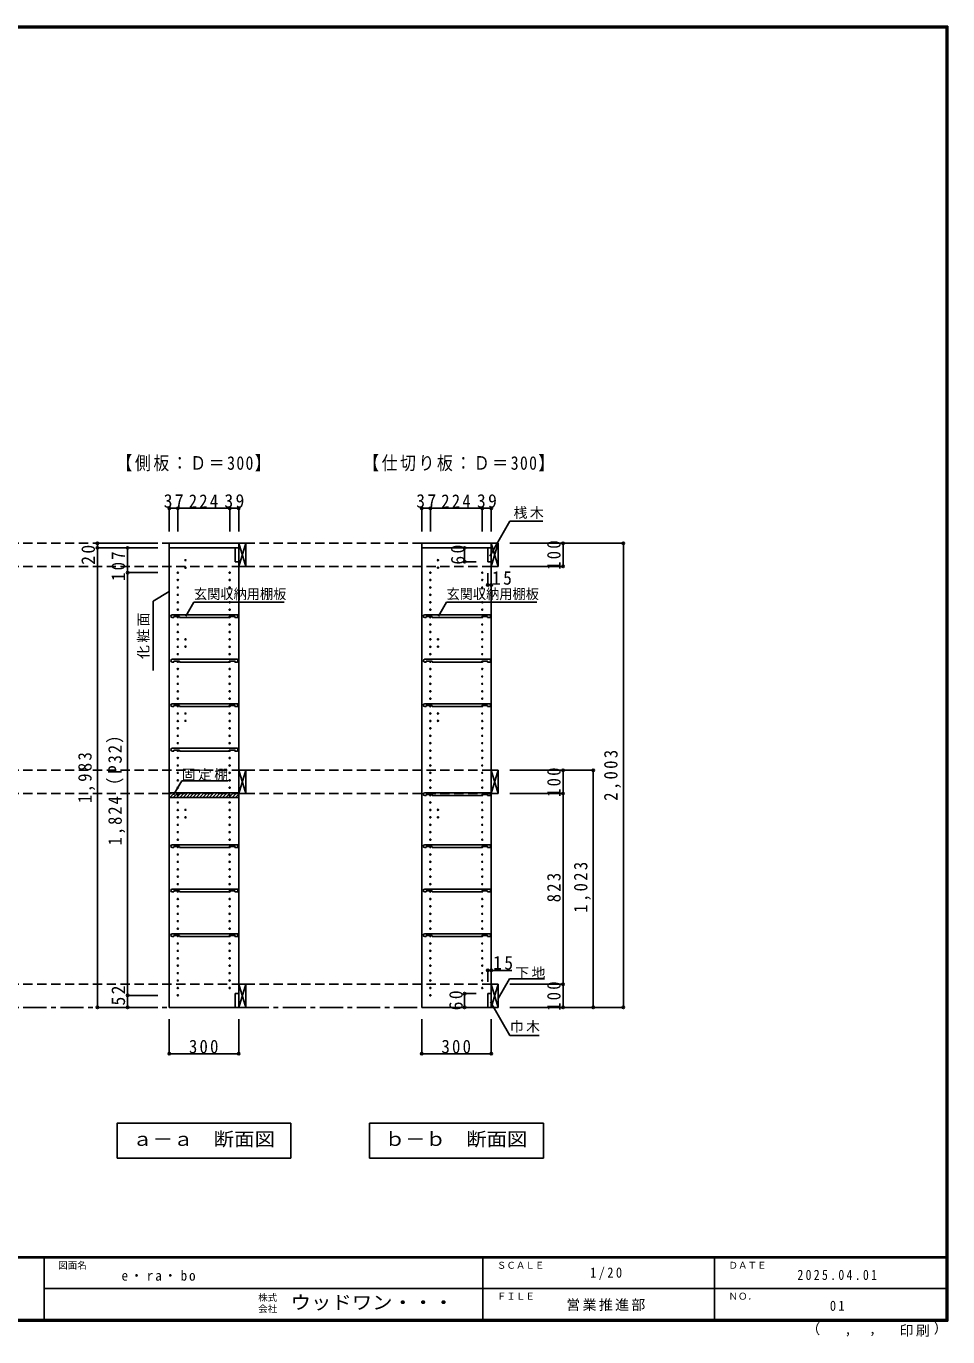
# Model space of a CAD drawing. Units: millimetres at full size, sheet at 1:20. Extents: x -3922 to 3878, y -2932 to 2722.
# Drawn here: x -100 to 3878, y -2932 to 2722 of the extents above; entities that cross this region are included whole.
import ezdxf
from ezdxf.enums import TextEntityAlignment as Align

# ---------------------------------------------------------------- set-up
doc = ezdxf.new("R2010")
doc.units = ezdxf.units.MM
doc.header["$LTSCALE"] = 20
doc.header["$PDMODE"] = 32
doc.header["$PDSIZE"] = 10
doc.linetypes.add('CHAIN1', pattern=[8, 5, -1, 1, -1])
doc.linetypes.add('DASHED2', pattern=[3, 2, -1])
for name, color, linetype in [('0-2_本体', 2, 'Continuous'), ('0-3_固定棚', 3, 'Continuous'), ('0-4_可動棚', 3, 'Continuous'), ('0-5', 4, 'Continuous'), ('0-7_桟木・巾木', 2, 'Continuous'), ('0-8_引き出し', 3, 'Continuous'), ('0-A_文字', 7, 'Continuous'), ('0-B_寸法', 7, 'Continuous'), ('0-C_ハッチ', 4, 'Continuous'), ('F-1_枠', 6, 'Continuous'), ('F-A_文字', 7, 'Continuous')]:
    doc.layers.add(name, color=color, linetype=linetype)
doc.styles.add('ＭＳ ゴシック', font='')
doc.styles.get('ＭＳ ゴシック').set_extended_font_data('MS Gothic')

# ---------------------------------------------------------------- blocks, each defined once
blk = doc.blocks.new('玄関収納用棚')
at = {"layer": '0-4_可動棚', "color": 2}
for p, q in [((132.93, 8.05), (-149.57, 8.05)), ((-142.57, -3.95), (-142.57, 0.35)), ((-117.57, 0.35), (-142.57, 0.35)), ((-117.57, -3.95), (-117.57, 0.35)), ((96.43, -3.95), (96.43, 0.35)), ((134.43, -2.45), (134.43, 6.55)), ((-149.57, -3.95), (-142.57, -3.95)), ((96.43, -3.95), (-117.57, -3.95)), ((132.93, -3.95), (121.43, -3.95))]:
    blk.add_line(p, q, dxfattribs=at)
blk.add_lwpolyline([(121.43, -3.95), (121.43, 0.35), (96.43, 0.35)], dxfattribs=at)
for centre, radius, start, end in [((-149.57, 2.05), 6, 90, 180), ((-149.57, 2.05), 6, 180, 270), ((132.93, 6.55), 1.5, 0, 90), ((132.93, -2.45), 1.5, 270, 0)]:
    blk.add_arc(centre, radius, start, end, dxfattribs=at)

msp = doc.modelspace()

# ---------------------------------------------------------------- linework, layer by layer
at = {"layer": '0-2_本体'}
for p, q in [((517.47, 491.73), (817.47, 491.73)), ((517.47, 471.73), (517.47, 491.73)), ((817.47, 471.73), (517.47, 471.73)), ((817.47, 491.73), (817.47, 471.73)), ((1607.47, 491.73), (1907.47, 491.73)), ((1607.47, 471.73), (1607.47, 491.73)), ((1907.47, 471.73), (1607.47, 471.73)), ((1907.47, 491.73), (1907.47, 471.73))]:
    msp.add_line(p, q, dxfattribs=at)
at = {"layer": '0-3_固定棚', "color": 2}
for p, q in [((517.47, -585.27), (517.47, -605.27)), ((517.47, -585.27), (817.47, -585.27)), ((517.47, -605.27), (817.47, -605.27)), ((817.47, -585.27), (817.47, -605.27))]:
    msp.add_line(p, q, dxfattribs=at)
at = {"layer": '0-5', "color": 3}
for p, q in [((817.47, 471.73), (517.47, 471.73)), ((517.47, 471.73), (517.47, -1511.27)), ((817.47, -1511.27), (817.47, 471.73)), ((1907.47, 471.73), (1607.47, 471.73)), ((1607.47, 471.73), (1607.47, -1511.27)), ((1907.47, -1511.27), (1907.47, 471.73)), ((517.47, -1511.27), (817.47, -1511.27)), ((1607.47, -1511.27), (1907.47, -1511.27))]:
    msp.add_line(p, q, dxfattribs=at)
at = {"layer": '0-5'}
for centre in [(587.47, 418.23), (1677.47, 418.23), (554.47, 364.73), (587.47, 386.23), (778.47, 364.73), (1644.47, 364.73), (1677.47, 386.23), (1868.47, 364.73), (554.47, 332.73), (554.47, 300.73), (778.47, 332.73), (778.47, 300.73), (1644.47, 332.73), (1644.47, 300.73), (1868.47, 332.73), (1868.47, 300.73), (554.47, 268.73), (554.47, 236.73), (778.47, 268.73), (778.47, 236.73), (1644.47, 268.73), (1644.47, 236.73), (1868.47, 268.73), (1868.47, 236.73), (554.47, 204.73), (554.47, 172.73), (778.47, 204.73), (778.47, 172.73), (1644.47, 204.73), (1644.47, 172.73), (1868.47, 204.73), (1868.47, 172.73), (554.47, 140.73), (778.47, 140.73), (1644.47, 140.73), (1868.47, 140.73), (554.47, 108.73), (554.47, 76.73), (587.47, 77.23), (778.47, 108.73), (778.47, 76.73), (1644.47, 108.73), (1644.47, 76.73), (1677.47, 77.23), (1868.47, 108.73), (1868.47, 76.73), (554.47, 44.73), (554.47, 12.73), (587.47, 45.23), (778.47, 44.73), (778.47, 12.73), (1644.47, 44.73), (1644.47, 12.73), (1677.47, 45.23), (1868.47, 44.73), (1868.47, 12.73), (554.47, -19.27), (554.47, -51.27), (778.47, -19.27), (778.47, -51.27), (1644.47, -19.27), (1644.47, -51.27), (1868.47, -19.27), (1868.47, -51.27), (554.47, -83.27), (554.47, -115.27), (778.47, -83.27), (778.47, -115.27), (1644.47, -83.27), (1644.47, -115.27), (1868.47, -83.27), (1868.47, -115.27), (554.47, -147.27), (778.47, -147.27), (1644.47, -147.27), (1868.47, -147.27), (554.47, -179.27), (554.47, -211.27), (778.47, -179.27), (778.47, -211.27), (1644.47, -179.27), (1644.47, -211.27), (1868.47, -179.27), (1868.47, -211.27), (554.47, -243.27), (554.47, -275.27), (587.47, -242.77), (587.47, -274.77), (778.47, -243.27), (778.47, -275.27), (1644.47, -243.27), (1644.47, -275.27), (1677.47, -242.77), (1677.47, -274.77), (1868.47, -243.27), (1868.47, -275.27), (554.47, -307.27), (554.47, -339.27), (778.47, -307.27), (778.47, -339.27), (1644.47, -307.27), (1644.47, -339.27), (1868.47, -307.27), (1868.47, -339.27), (554.47, -371.27), (778.47, -371.27), (1644.47, -371.27), (1868.47, -371.27), (554.47, -403.27), (554.47, -435.27), (778.47, -403.27), (778.47, -435.27), (1644.47, -403.27), (1644.47, -435.27), (1868.47, -403.27), (1868.47, -435.27), (554.47, -467.27), (554.47, -499.27), (778.47, -467.27), (778.47, -499.27), (1644.47, -467.27), (1644.47, -499.27), (1868.47, -467.27), (1868.47, -499.27), (554.47, -531.27), (554.47, -563.27), (778.47, -531.27), (778.47, -563.27), (1644.47, -531.27), (1644.47, -563.27), (1868.47, -531.27), (1868.47, -563.27), (554.47, -595.27), (778.47, -595.27), (1644.47, -595.27), (1868.47, -595.27), (554.47, -627.27), (554.47, -659.27), (587.47, -658.77), (778.47, -627.27), (778.47, -659.27), (1644.47, -627.27), (1644.47, -659.27), (1677.47, -658.77), (1868.47, -627.27), (1868.47, -659.27), (554.47, -691.27), (554.47, -723.27), (587.47, -690.77), (778.47, -691.27), (778.47, -723.27), (1644.47, -691.27), (1644.47, -723.27), (1677.47, -690.77), (1868.47, -691.27), (1868.47, -723.27), (554.47, -755.27), (554.47, -787.27), (778.47, -755.27), (778.47, -787.27), (1644.47, -755.27), (1644.47, -787.27), (1868.47, -755.27), (1868.47, -787.27), (554.47, -819.27), (778.47, -819.27), (1644.47, -819.27), (1868.47, -819.27), (554.47, -851.27), (554.47, -883.27), (778.47, -851.27), (778.47, -883.27), (1644.47, -851.27), (1644.47, -883.27), (1868.47, -851.27), (1868.47, -883.27), (554.47, -915.27), (554.47, -947.27), (778.47, -915.27), (778.47, -947.27), (1644.47, -915.27), (1644.47, -947.27), (1868.47, -915.27), (1868.47, -947.27), (554.47, -979.27), (554.47, -1011.27), (778.47, -979.27), (778.47, -1011.27), (1644.47, -979.27), (1644.47, -1011.27), (1868.47, -979.27), (1868.47, -1011.27), (554.47, -1043.27), (554.47, -1075.27), (778.47, -1043.27), (778.47, -1075.27), (1644.47, -1043.27), (1644.47, -1075.27), (1868.47, -1043.27), (1868.47, -1075.27), (554.47, -1107.27), (778.47, -1107.27), (1644.47, -1107.27), (1868.47, -1107.27), (554.47, -1139.27), (554.47, -1171.27), (778.47, -1139.27), (778.47, -1171.27), (1644.47, -1139.27), (1644.47, -1171.27), (1868.47, -1139.27), (1868.47, -1171.27), (554.47, -1203.27), (554.47, -1235.27), (778.47, -1203.27), (778.47, -1235.27), (1644.47, -1203.27), (1644.47, -1235.27), (1868.47, -1203.27), (1868.47, -1235.27), (554.47, -1267.27), (554.47, -1299.27), (778.47, -1267.27), (778.47, -1299.27), (1644.47, -1267.27), (1644.47, -1299.27), (1868.47, -1267.27), (1868.47, -1299.27), (554.47, -1331.27), (778.47, -1331.27), (1644.47, -1331.27), (1868.47, -1331.27), (554.47, -1363.27), (554.47, -1395.27), (778.47, -1363.27), (778.47, -1395.27), (1644.47, -1363.27), (1644.47, -1395.27), (1868.47, -1363.27), (1868.47, -1395.27), (554.47, -1427.27), (554.47, -1459.27), (778.47, -1427.27), (1644.47, -1427.27), (1644.47, -1459.27), (1868.47, -1427.27)]:
    msp.add_circle(centre, 2.5, dxfattribs=at)
at = {"layer": '0-7_桟木・巾木'}
for p, q in [((817.47, 471.73), (802.47, 471.73)), ((802.47, 411.73), (802.47, 471.73)), ((817.47, 471.73), (817.47, 430.73)), ((1907.47, 471.73), (1892.47, 471.73)), ((1892.47, 411.73), (1892.47, 471.73)), ((1907.47, 471.73), (1907.47, 430.73)), ((802.47, -1451.27), (817.47, -1451.27)), ((817.47, -1451.27), (817.47, -1511.27)), ((1892.47, -1451.27), (1907.47, -1451.27)), ((1907.47, -1451.27), (1907.47, -1511.27))]:
    msp.add_line(p, q, dxfattribs=at)
for points in [[(817.47, 411.73), (805.97, 411.73), (802.47, 411.73)], [(1907.47, 411.73), (1895.97, 411.73), (1892.47, 411.73)], [(817.47, -1511.27), (802.47, -1511.27), (802.47, -1451.27)], [(1907.47, -1511.27), (1892.47, -1511.27), (1892.47, -1451.27)]]:
    msp.add_lwpolyline(points, dxfattribs=at)
at = {"layer": '0-8_引き出し'}
for p, q in [((817.47, 491.73), (817.47, 391.73)), ((847.47, 491.73), (817.47, 491.73)), ((847.47, 391.73), (847.47, 491.73)), ((1907.47, 491.73), (1907.47, 391.73)), ((1937.47, 491.73), (1907.47, 491.73)), ((1937.47, 391.73), (1937.47, 491.73)), ((817.47, 391.73), (847.47, 391.73)), ((1907.47, 391.73), (1937.47, 391.73)), ((1907.47, -488.27), (1907.47, -588.27)), ((1937.47, -488.27), (1907.47, -488.27)), ((1937.47, -588.27), (1937.47, -488.27)), ((1907.47, -588.27), (1937.47, -588.27)), ((817.47, -1411.27), (817.47, -1511.27)), ((847.47, -1411.27), (817.47, -1411.27)), ((847.47, -1511.27), (847.47, -1411.27)), ((1907.47, -1411.27), (1907.47, -1511.27)), ((1937.47, -1411.27), (1907.47, -1411.27)), ((1937.47, -1511.27), (1937.47, -1411.27)), ((817.47, -1511.27), (847.47, -1511.27)), ((1907.47, -1511.27), (1937.47, -1511.27))]:
    msp.add_line(p, q, dxfattribs=at)
at = {"layer": '0-8_引き出し', "color": 7}
for p, q in [((817.47, 391.73), (847.47, 491.73)), ((817.47, 491.73), (847.47, 391.73)), ((1907.47, 391.73), (1937.47, 491.73)), ((1907.47, 491.73), (1937.47, 391.73)), ((817.47, -488.27), (847.47, -588.27)), ((817.47, -588.27), (847.47, -488.27)), ((1907.47, -588.27), (1937.47, -488.27)), ((1907.47, -488.27), (1937.47, -588.27)), ((817.47, -1511.27), (847.47, -1411.27)), ((817.47, -1411.27), (847.47, -1511.27)), ((1907.47, -1511.27), (1937.47, -1411.27)), ((1907.47, -1411.27), (1937.47, -1511.27))]:
    msp.add_line(p, q, dxfattribs=at)
at = {"layer": '0-8_引き出し'}
msp.add_lwpolyline([(847.47, -588.27), (847.47, -488.27), (817.47, -488.27), (817.47, -588.27)], close=True, dxfattribs=at)
at = {"layer": '0-A_文字'}
for p, q in [((1900.8, 436.27), (1987.47, 586.39)), ((1987.47, 586.39), (2129.7, 586.39)), ((517.47, 282.66), (447.47, 242.25)), ((447.47, -57.75), (447.47, 242.25)), ((588.97, 176.93), (623.98, 237.59)), ((1013.98, 237.59), (623.98, 237.59)), ((1678.97, 176.93), (1713.98, 237.59)), ((2103.98, 237.59), (1713.98, 237.59)), ((536.02, -594.33), (571.04, -533.68)), ((771.04, -533.68), (571.04, -533.68)), ((1903.66, -1487.54), (1987.47, -1632.7)), ((1987.47, -1632.7), (2113.5, -1632.7)), ((1042.47, -2011.27), (1042.47, -2161.27)), ((2132.47, -2011.27), (2132.47, -2161.27)), ((292.47, -2161.27), (1042.47, -2161.27)), ((1382.47, -2161.27), (2132.47, -2161.27))]:
    msp.add_line(p, q, dxfattribs=at)
at = {"layer": '0-A_文字', "linetype": 'CHAIN1'}
msp.add_line((1907.47, -1511.27), (-1672.53, -1511.27), dxfattribs=at)
at = {"layer": '0-A_文字'}
for points in [[(1042.47, -2011.27), (292.47, -2011.27), (292.47, -2161.27)], [(2132.47, -2011.27), (1382.47, -2011.27), (1382.47, -2161.27)]]:
    msp.add_lwpolyline(points, dxfattribs=at)
at = {"layer": '0-B_寸法', "color": 4}
for p, q in [((517.47, 642.73), (817.47, 642.73)), ((517.47, 642.73), (517.47, 542.73)), ((554.47, 642.73), (554.47, 542.73)), ((778.47, 642.73), (778.47, 542.73)), ((817.47, 642.73), (817.47, 542.73)), ((1607.47, 642.73), (1907.47, 642.73)), ((1607.47, 642.73), (1607.47, 542.73)), ((1644.47, 642.73), (1644.47, 542.73)), ((1868.47, 642.73), (1868.47, 542.73)), ((1907.47, 642.73), (1907.47, 542.73)), ((207.47, 491.73), (207.47, 471.73)), ((207.47, 491.73), (467.47, 491.73)), ((207.47, 471.73), (467.47, 471.73)), ((207.47, 471.73), (207.47, -1511.27)), ((337.47, 471.73), (467.47, 471.73)), ((337.47, 471.73), (337.47, 364.73)), ((1792.47, 471.73), (1792.47, 411.73)), ((1792.47, 471.73), (1842.47, 471.73)), ((2217.47, 491.73), (1987.47, 491.73)), ((2477.47, 491.73), (1987.47, 491.73)), ((2217.47, 391.73), (2217.47, 491.73)), ((2477.47, -1511.27), (2477.47, 491.73)), ((1792.47, 411.73), (1842.47, 411.73)), ((337.47, 364.73), (467.47, 364.73)), ((337.47, 364.73), (337.47, -1459.27)), ((1892.47, 311.73), (1892.47, 361.73)), ((1907.47, 311.73), (1907.47, 361.73)), ((2217.47, 391.73), (1987.47, 391.73)), ((1892.47, 311.73), (1907.47, 311.73)), ((2217.47, -488.27), (1987.47, -488.27)), ((2217.47, -588.27), (2217.47, -488.27)), ((2347.47, -488.27), (2217.47, -488.27)), ((2347.47, -1511.27), (2347.47, -488.27)), ((2217.47, -588.27), (1987.47, -588.27)), ((2217.47, -1411.27), (2217.47, -588.27)), ((1892.47, -1351.27), (1892.47, -1401.27)), ((1892.47, -1351.27), (1995.93, -1351.27)), ((1907.47, -1351.27), (1907.47, -1401.27)), ((2217.47, -1411.27), (1987.47, -1411.27)), ((2217.47, -1511.27), (2217.47, -1411.27)), ((337.47, -1459.27), (467.47, -1459.27)), ((337.47, -1459.27), (337.47, -1511.27)), ((1792.47, -1451.27), (1792.47, -1511.27)), ((1792.47, -1451.27), (1842.47, -1451.27)), ((207.47, -1511.27), (467.47, -1511.27)), ((337.47, -1511.27), (467.47, -1511.27)), ((1792.47, -1511.27), (1842.47, -1511.27)), ((2217.47, -1511.27), (1987.47, -1511.27)), ((2477.47, -1511.27), (1987.47, -1511.27)), ((2347.47, -1511.27), (2217.47, -1511.27)), ((517.47, -1711.27), (517.47, -1561.27)), ((817.47, -1711.27), (817.47, -1561.27)), ((1607.47, -1711.27), (1607.47, -1561.27)), ((1907.47, -1711.27), (1907.47, -1561.27)), ((517.47, -1711.27), (817.47, -1711.27)), ((1607.47, -1711.27), (1907.47, -1711.27))]:
    msp.add_line(p, q, dxfattribs=at)
at = {"layer": '0-B_寸法', "color": 4, "linetype": 'DASHED2'}
for p, q in [((1907.47, 491.73), (-1672.53, 491.73)), ((1907.47, 391.73), (-1672.53, 391.73)), ((1907.47, -488.27), (-1672.53, -488.27)), ((1907.47, -588.27), (-1672.53, -588.27)), ((1907.47, -1411.27), (-1672.53, -1411.27))]:
    msp.add_line(p, q, dxfattribs=at)
at = {"layer": '0-B_寸法'}
for p, q in [((1937.47, -1472.95), (1986.24, -1388.48)), ((1986.24, -1388.48), (2136.77, -1388.48))]:
    msp.add_line(p, q, dxfattribs=at)
for p in [(517.47, 642.73), (554.47, 642.73), (778.47, 642.73), (817.47, 642.73), (1607.47, 642.73), (1644.47, 642.73), (1868.47, 642.73), (1907.47, 642.73), (207.47, 491.73), (207.47, 471.73), (337.47, 471.73), (1792.47, 471.73), (2217.47, 491.73), (2477.47, 491.73), (1792.47, 411.73), (2217.47, 391.73), (337.47, 364.73), (1892.47, 311.73), (1907.47, 311.73), (2217.47, -488.27), (2347.47, -488.27), (2217.47, -588.27), (1892.47, -1351.27), (1907.47, -1351.27), (2217.47, -1411.27), (337.47, -1459.27), (1792.47, -1451.27), (207.47, -1511.27), (337.47, -1511.27), (1792.47, -1511.27), (2217.47, -1511.27), (2347.47, -1511.27), (2477.47, -1511.27), (517.47, -1711.27), (817.47, -1711.27), (1607.47, -1711.27), (1907.47, -1711.27)]:
    msp.add_point(p, dxfattribs=at)
at = {"layer": '0-C_ハッチ'}
for p, q in [((517.47, -594.22), (526.42, -585.27)), ((520.56, -605.27), (540.56, -585.27)), ((534.7, -605.27), (554.7, -585.27)), ((548.84, -605.27), (568.84, -585.27)), ((562.99, -605.27), (582.99, -585.27)), ((577.13, -605.27), (597.13, -585.27)), ((591.27, -605.27), (611.27, -585.27)), ((605.41, -605.27), (625.41, -585.27)), ((619.55, -605.27), (639.55, -585.27)), ((633.7, -605.27), (653.7, -585.27)), ((647.84, -605.27), (667.84, -585.27)), ((661.98, -605.27), (681.98, -585.27)), ((676.12, -605.27), (696.12, -585.27)), ((690.26, -605.27), (710.26, -585.27)), ((704.41, -605.27), (724.41, -585.27)), ((718.55, -605.27), (738.55, -585.27)), ((732.69, -605.27), (752.69, -585.27)), ((746.83, -605.27), (766.83, -585.27)), ((760.97, -605.27), (780.97, -585.27)), ((775.12, -605.27), (795.12, -585.27)), ((789.26, -605.27), (809.26, -585.27)), ((803.4, -605.27), (817.47, -591.2))]:
    msp.add_line(p, q, dxfattribs=at)
at = {"layer": 'F-1_枠'}
for p, q in [((-3922.03, 2722.29), (3877.97, 2722.29)), ((-3922.03, 2718.96), (3877.97, 2718.96)), ((-3922.03, 2715.63), (3877.97, 2715.63)), ((3871.3, 2722.29), (3871.3, -2864.37)), ((3874.63, 2722.29), (3874.63, -2864.37)), ((3877.97, 2722.29), (3877.97, -2864.37)), ((3877.97, -2587.71), (-3922.03, -2587.71)), ((3877.97, -2591.04), (-3922.03, -2591.04)), ((-22.03, -2591.04), (-22.03, -2857.71)), ((1871.3, -2591.04), (1871.3, -2857.71)), ((2871.3, -2591.04), (2871.3, -2857.71)), ((-22.03, -2724.37), (3871.3, -2724.38)), ((3877.97, -2857.71), (-3922.03, -2857.71)), ((3877.97, -2861.04), (-3922.03, -2861.04)), ((3877.97, -2864.37), (-3922.03, -2864.37))]:
    msp.add_line(p, q, dxfattribs=at)

# ---------------------------------------------------------------- block references
at = {"layer": '0-4_可動棚'}
for p in [(679.54, 174.88), (1769.54, 174.88), (679.54, -17.12), (1769.54, -17.12), (679.54, -209.12), (1769.54, -209.12), (679.54, -401.12), (1769.54, -593.12), (679.54, -817.12), (1769.54, -817.12), (679.54, -1009.12), (1769.54, -1009.12), (679.54, -1201.12), (1769.54, -1201.12)]:
    msp.add_blockref('玄関収納用棚', p, dxfattribs=at)

# ---------------------------------------------------------------- texts
at = {"layer": '0-A_文字', "style": 'ＭＳ ゴシック'}
for s, height, width, p in [('玄関収納用棚板', 43.99, 0.95, (623.98, 237.59)), ('玄関収納用棚板', 43.99, 0.95, (1713.98, 237.59)), ('ａ－ａ\u3000断面図', 58.65, 1.1, (357.47, -2126.27)), ('ｂ－ｂ\u3000断面図', 58.65, 1.1, (1447.47, -2126.27))]:
    msp.add_text(s, height=height, dxfattribs=dict(at, width=width)).set_placement(p, align=Align.BOTTOM_LEFT)
at = {"layer": '0-A_文字', "attachment_point": 7, "style": 'ＭＳ ゴシック'}
for s, insert, char_height in [('\\T1.17;\\W0.85;【側板：Ｄ＝300】', (289.97, 801.73), 58.65), ('\\T1.17;\\W0.85;【仕切り板：Ｄ＝300】', (1354.97, 801.73), 58.65), ('\\T1.17;桟木', (2003.67, 596.6), 43.99), ('\\T1.17;固定棚', (571.04, -533.68), 43.99), ('\\T1.17;巾木', (1987.47, -1620.76), 43.99)]:
    msp.add_mtext(s, dxfattribs=dict(at, insert=insert, char_height=char_height))
at = {"layer": '0-A_文字', "insert": (432.47, -7.75), "char_height": 43.99, "attachment_point": 7, "rotation": 90, "style": 'ＭＳ ゴシック'}
msp.add_mtext('\\T1.17;化粧面', dxfattribs=at)
at = {"layer": '0-B_寸法', "attachment_point": 7, "style": 'ＭＳ ゴシック'}
for s, insert, char_height in [('\\T1.27;\\W0.95;37', (493.47, 643.94), 58.65), ('\\T1.27;\\W0.9;224', (601.47, 643.94), 58.65), ('\\T1.27;\\W0.95;39', (755.47, 643.94), 58.65), ('\\T1.27;\\W0.95;37', (1583.47, 643.94), 58.65), ('\\T1.27;\\W0.9;224', (1691.47, 643.94), 58.65), ('\\T1.27;\\W0.95;39', (1845.47, 643.94), 58.65), ('\\T1.27;\\W0.95;15', (1910.36, 311.73), 58.65), ('\\T1.27;\\W0.95;15', (1915.38, -1348.8), 58.65), ('\\T1.17;下地', (2010.74, -1388.48), 43.99), ('\\T1.27;\\W0.9;300', (602.47, -1710.06), 58.65), ('\\T1.27;\\W0.9;300', (1692.47, -1710.06), 58.65)]:
    msp.add_mtext(s, dxfattribs=dict(at, insert=insert, char_height=char_height))
at = {"layer": '0-B_寸法', "char_height": 58.65, "attachment_point": 7, "rotation": 90, "style": 'ＭＳ ゴシック'}
for s, insert in [('\\T1.27;\\W0.95;20', (197.47, 398.67)), ('\\T1.27;\\W0.95;60', (1792.47, 399.23)), ('\\T1.27;\\W0.9;100', (2207.47, 376.73)), ('\\T1.27;\\W0.9;107', (327.47, 328.95)), ('\\T1.23;\\W0.9;1,824（P32）', (327.47, -812.27)), ('\\T1.28;\\W0.9;1,983', (197.47, -629.77)), ('\\T1.28;\\W0.9;2,003', (2467.47, -619.77)), ('\\T1.27;\\W0.9;100', (2207.47, -603.27)), ('\\T1.28;\\W0.9;1,023', (2337.47, -1102.77)), ('\\T1.27;\\W0.9;823', (2207.47, -1057.77)), ('\\T1.27;\\W0.9;100', (2207.47, -1526.27)), ('\\T1.27;\\W0.95;52', (327.47, -1503)), ('\\T1.27;\\W0.95;60', (1784.86, -1523.77))]:
    msp.add_mtext(s, dxfattribs=dict(at, insert=insert))
at = {"layer": 'F-A_文字', "style": 'ＭＳ ゴシック'}
for s, height, p in [('図面名', 29.33, (37.97, -2647.71)), ('ＳＣＡＬＥ', 29.33, (1931.3, -2647.71)), ('ＤＡＴＥ', 29.33, (2931.3, -2647.71)), ('株式', 29.33, (901.3, -2787.04)), ('ＦＩＬＥ', 29.33, (1931.3, -2781.04)), ('ＮＯ．', 29.33, (2931.3, -2781.04)), ('会社', 29.33, (901.3, -2835.04)), ('（', 43.99, (3267.32, -2933.25)), ('）', 43.99, (3816.9, -2930.46)), (',', 43.99, (3432.15, -2933.25)), (',', 43.99, (3538.1, -2931.39))]:
    msp.add_text(s, height=height, dxfattribs=at).set_placement(p, align=Align.BOTTOM_LEFT)
at = {"layer": 'F-A_文字', "style": 'ＭＳ ゴシック', "width": 1.1}
msp.add_text('ウッドワン・・・', height=58.65, dxfattribs=at).set_placement((1041.3, -2831.04), align=Align.BOTTOM_LEFT)
at = {"layer": 'F-A_文字', "char_height": 43.99, "attachment_point": 7, "style": 'ＭＳ ゴシック'}
for s, insert in [('\\T1.28;\\W0.95;e・ra・bo', (311.3, -2691.04)), ('\\T1.38;\\W0.9;1/20', (2333.8, -2687.71)), ('\\T1.39;\\W0.85;2025.04.01', (3228.8, -2687.71)), ('\\T1.17;営業推進部', (2231.3, -2821.04)), ('\\T1.36;\\W0.9;01', (3368.8, -2821.04)), ('\\T1.17;印刷', (3670.07, -2932.32))]:
    msp.add_mtext(s, dxfattribs=dict(at, insert=insert))

doc.saveas('drawing.dxf')
